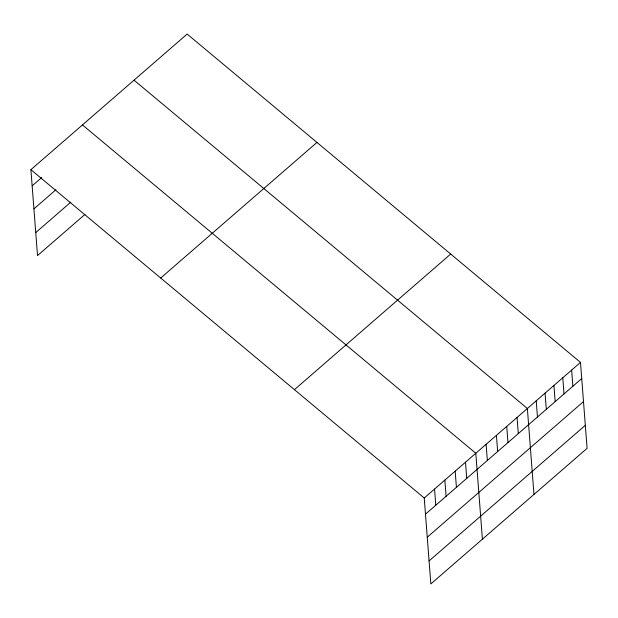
<?xml version="1.0" encoding="UTF-8"?>
<svg xmlns="http://www.w3.org/2000/svg" width="618" height="618" viewBox="0 0 618 618"><rect width="100%" height="100%" fill="white"/><g stroke="black" fill="none" stroke-linecap="round" stroke-linejoin="round"><path stroke-width="0.93" d="M30.9 169.672L187.154 34.067L580.487 362.403L587.1 448.328L430.846 583.933L424.234 498.008L30.9 169.672L37.513 255.597L84.952 214.431M32.144 185.848L41.769 177.497M33.913 208.869L55.914 189.772M35.744 232.584L70.8 202.156M160.703 278.023L316.957 142.418M294.438 389.657L450.684 254.052M424.234 498.008L580.487 362.403M425.478 514.176L581.731 378.571M427.254 537.197L583.5 401.592M429.077 560.912L585.331 425.308M134.029 80.178L527.363 408.506L533.975 494.431M82.464 124.929L475.798 453.257L482.411 539.182M571.635 370.082L572.878 386.258M562.782 377.768L564.025 393.944M553.929 385.454L555.173 401.623M545.068 393.133L546.312 409.309M536.215 400.819L537.459 416.995M517.05 417.451L518.293 433.627M506.737 426.405L507.981 442.581M496.424 435.358L497.668 451.526M486.111 444.303L487.355 460.48M465.485 462.202L466.729 478.378M455.172 471.155L456.416 487.324M444.86 480.101L446.103 496.277M434.547 489.054L435.79 505.23"/></g></svg>
